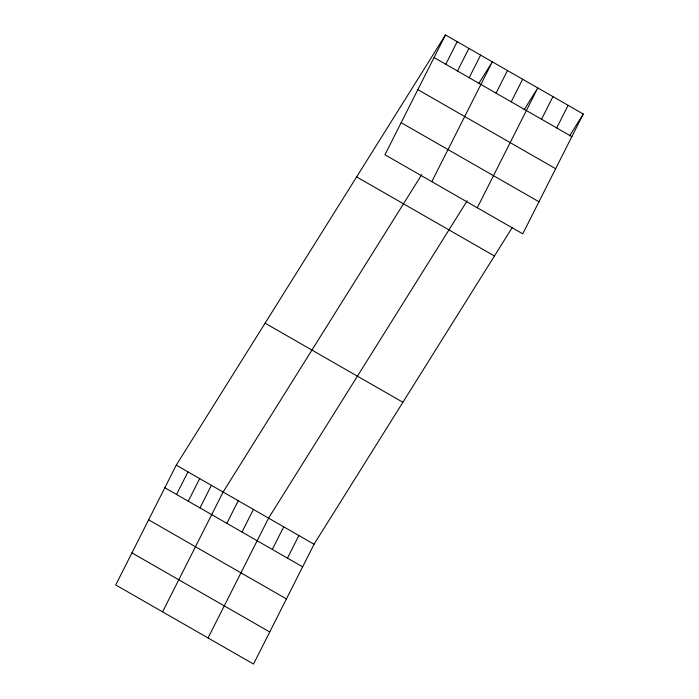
<?xml version="1.0" encoding="UTF-8"?>
<svg xmlns="http://www.w3.org/2000/svg" width="699" height="699" viewBox="0 0 699 699"><rect width="100%" height="100%" fill="white"/><g stroke="black" fill="none" stroke-linecap="round" stroke-linejoin="round"><path stroke-width="1.05" d="M445.473 34.95L384.948 154.759L522.747 233.85L583.272 114.033L445.473 34.95L176.253 465.15L115.728 584.967L253.527 664.05L314.052 544.241L512.079 227.795M176.541 494.473L187.961 471.877M188.258 501.2L199.678 478.597M199.975 507.92L211.386 485.316M162.579 611.852L223.103 492.044L421.707 174.689M445.77 64.273L457.19 41.669M226.843 523.341L238.254 500.746M457.478 70.992L468.898 48.397M469.195 77.72L480.615 55.116M242.003 532.044L253.414 509.44M431.807 181.653L492.323 61.835L478.658 83.679M208.057 637.951L268.573 518.142L467.177 200.788M496.063 93.142L507.483 70.538M272.313 549.44L283.733 526.836M511.222 101.836L522.642 79.24M287.472 558.143L298.892 535.539M477.277 207.752L537.802 87.934L524.128 109.778M541.542 119.241L552.953 96.637M556.701 127.934L568.112 105.339M569.606 135.877L583.272 114.033M434.053 57.554L571.852 136.637M417.853 89.629L555.653 168.721M401.156 122.683L538.955 201.766M356.63 176.917L494.429 256M265.096 323.183L402.895 402.274M176.253 465.15L314.052 544.241M164.833 487.753L302.632 566.837M148.625 519.829L286.424 598.921M131.936 552.883L269.735 631.975"/></g></svg>
